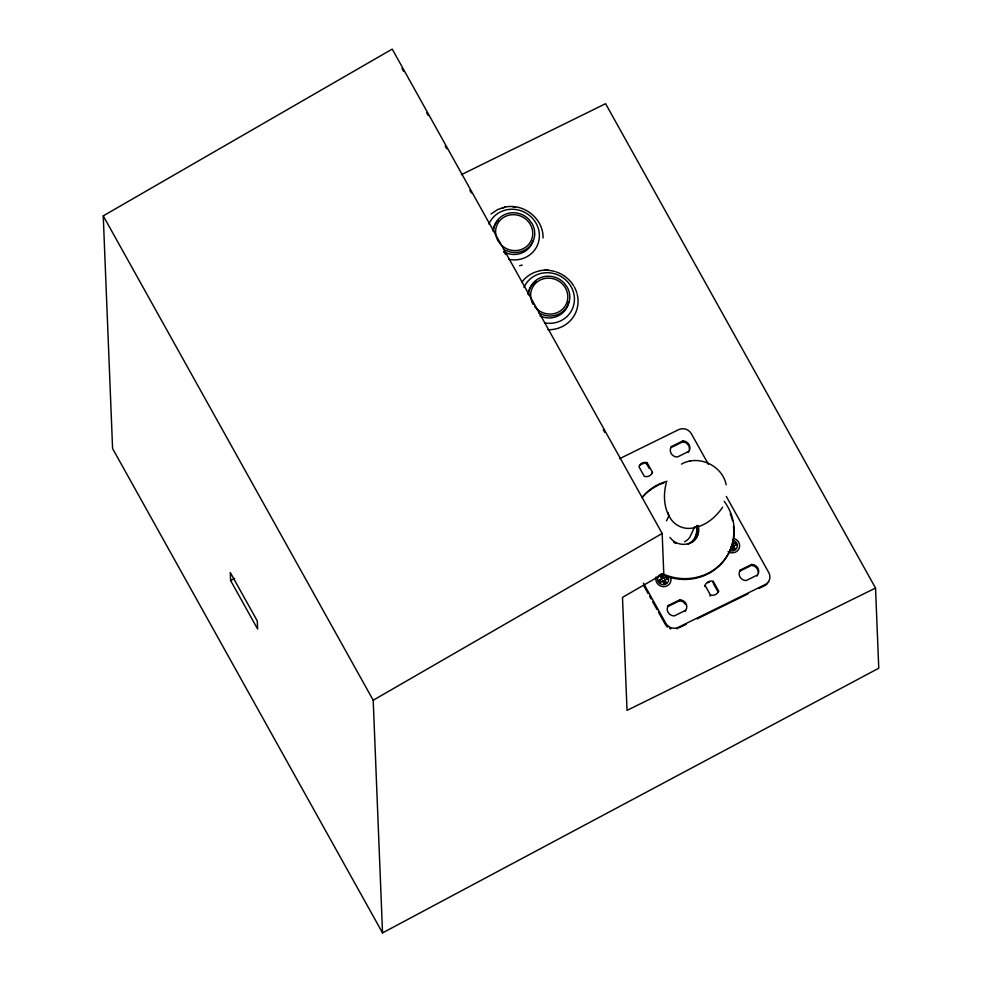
<?xml version="1.0" encoding="UTF-8"?>
<svg xmlns="http://www.w3.org/2000/svg" width="982" height="982" viewBox="0 0 982 982"><rect width="100%" height="100%" fill="white"/><g stroke="black" fill="none" stroke-linecap="round" stroke-linejoin="round"><path stroke-width="1.47" d="M666.275 482.886C663.451 493.688 663.66 505.62 668.84 515.697M649.286 468.586L646.586 463.737L647.089 462.657L652.49 472.342L651.974 473.434M670.927 447.645L671.442 446.565L682.883 440.93A6.849 6.506 25.4 0 1 688.726 451.425L688.222 452.506M672.204 447.019L682.367 442.01L682.883 440.93M666.508 520.865L669 515.599M662.212 574.875L659.929 576.471L662.212 574.875L663.869 577.846L666.876 576.373L667.969 578.349L664.691 580.423L666.336 583.394L664.974 579.822L667.969 578.349M661.868 578.828L658.578 580.914L661.868 578.828L660.211 575.869M659.683 582.891L662.973 580.804L664.63 583.774L666.631 582.792M661.929 575.477L663.046 577.956L663.869 577.846M661.966 581.491L662.973 580.804M663.587 578.447L666.876 576.373M694.826 526.585L689.83 537.129A14.129 13.392 25.4 0 1 684.601 541.757M685.154 611.418L685.657 610.338A6.849 6.506 25.4 0 0 679.814 599.842L668.374 605.464L667.858 606.545L679.298 600.923A6.849 6.506 25.4 0 1 681.754 601.365M679.298 600.923L679.814 599.842M704.548 586.438L705.064 585.358A6.825 6.469 25.4 0 1 713.227 581.332L718.628 591.017L718.124 592.097L713.398 583.627M712.723 582.412L713.227 581.332M735.481 542.518L732.191 544.605L735.481 542.518L736.291 545.108L735.187 543.12M731.295 547.563L732.118 547.453L732.94 550.534L731.836 548.054M709.949 596.123L710.465 595.043A6.825 6.469 25.4 0 0 718.628 591.017M732.94 550.534L734.941 549.552L733.407 547.281L733.579 545.98L736.574 544.507M751.721 564.441L740.281 570.076L739.765 571.156L751.205 565.522L751.721 564.441A6.849 6.506 25.4 0 1 757.564 574.936L757.061 576.017M722.629 507.178C716.259 516.606 707.04 524.658 695.784 527.408M491.037 214.015L497.641 209.571L505.092 207.079M681.447 464.105C698.607 454.359 722.47 465.554 726.177 484.813M875.539 588.058L878.755 668.214L382.538 932.9L112.586 448.529L103.245 215.868L392.211 49.1L662.163 533.471L663.771 573.549L622.49 597.375L627.032 710.379L875.539 588.058L605.587 103.687L461.417 174.649M382.538 932.9L373.197 700.24L662.163 533.471M230.61 580.546L230.291 572.518L257.284 620.955L257.603 628.983L230.61 580.546L234.649 578.386M619.544 458.729L678.66 429.637A9.415 8.924 25.4 0 1 691.34 433.688L708.452 464.388M688.726 451.425L677.285 457.06A6.849 6.506 25.4 0 1 671.442 446.565M733.223 549.932L735.223 548.95L733.579 545.98M685.657 610.338L674.217 615.96A6.849 6.506 25.4 0 1 668.374 605.464M757.564 574.936L746.124 580.571A6.849 6.506 25.4 0 1 740.281 570.076M679.298 627.67L686.173 624.282M697.171 618.869L748.038 593.828M759.037 588.414L764.536 585.714A9.255 8.777 25.4 0 0 767.359 583.59M730.853 547.048L731.578 546.962M505.239 207.042C523.86 203.2 543.586 218.716 543.058 238M540.296 270.504L548.202 269.989M689.634 461.098L690.42 461.049M662.69 581.405L664.335 584.376M726.312 496.438L768.722 572.531A9.255 8.777 25.4 0 1 765.052 584.634L678.439 627.265A9.255 8.777 25.4 0 1 665.771 623.214L643.443 583.161M705.064 585.358L710.465 595.043M402.006 68.544L403.492 71.22M426.605 112.684L428.103 115.36M445.251 146.134L446.736 148.81M469.85 190.275L471.348 192.951M504.147 251.822L505.644 254.498M603.316 429.748L604.802 432.424M666.582 576.974L667.686 578.95M658.873 580.313L659.965 582.289M643.676 585.579L648.145 593.582M649.63 596.258L651.115 598.922M652.6 601.598L657.068 609.601M658.554 612.277L665.256 624.294A9.255 8.777 25.4 0 0 667.576 627.117M103.245 215.868L373.197 700.24M661.463 578.729L661.586 579.429M577.158 294.146A31.093 29.399 26.3 0 1 548.017 329.731M521.675 282.448A31.093 29.399 26.3 0 1 539.916 270.823M543.881 270.308A31.093 29.399 26.3 0 1 554.548 271.425M555.837 271.805A31.093 29.399 26.3 0 1 573.562 285.652M574.237 286.793A31.093 29.399 26.3 0 1 576.815 292.882M538.578 312.657A20.806 19.677 26.3 0 0 563.496 311.036A20.806 19.677 26.3 0 0 567.252 287.26L564.061 282.939A20.806 19.677 26.3 0 0 541.72 277.255A20.806 19.677 26.3 0 0 528.635 294.821M568.615 301.891A20.806 19.677 26.3 0 1 540.002 315.909M527.899 294.183A20.806 19.677 26.3 0 1 536.049 281.503M523.983 287.481A26.477 25.041 26.3 0 1 555.972 274.187A26.477 25.041 26.3 0 1 573.869 304.445A26.477 25.041 26.3 0 1 545.01 323.004M531.299 300.075A18.781 17.762 26.3 0 1 551.54 278.385A18.781 17.762 26.3 0 1 565.374 305.672A18.781 17.762 26.3 0 1 534.539 306.47M533.177 304.469A18.781 17.762 26.3 0 1 531.655 301.204M503.521 249.195A20.806 19.677 26.3 0 0 528.426 247.574A20.806 19.677 26.3 0 0 532.195 223.798L529.003 219.489A20.806 19.677 26.3 0 0 506.651 213.794A20.806 19.677 26.3 0 0 493.578 231.359M532.968 240.946A20.806 19.677 26.3 0 1 503.729 251.834M492.841 230.721A20.806 19.677 26.3 0 1 497.984 220.52M488.926 224.019A26.477 25.041 26.3 0 1 521.344 210.885A26.477 25.041 26.3 0 1 538.602 241.842A26.477 25.041 26.3 0 1 508.59 259.297M522.178 265.079A31.093 29.399 26.3 0 1 519.613 265.692M502.281 207.988A31.093 29.399 26.3 0 1 504.858 207.362M512.837 206.846A31.093 29.399 26.3 0 1 515.501 207.128M496.597 237.742A18.781 17.762 26.3 0 1 515.673 214.8A18.781 17.762 26.3 0 1 530.501 241.879A18.781 17.762 26.3 0 1 499.47 243.008M498.77 242.026A18.781 17.762 26.3 0 1 497.027 238.859M698.165 525.542A16.007 15.172 25.4 0 1 689.708 543.132A16.007 15.172 25.4 0 1 669.969 537.412M697.785 526.352A16.007 15.172 25.4 0 1 691.709 542.678M675.923 543.512A16.007 15.172 25.4 0 1 673.517 542.101M733.48 526.364A51.788 49.1 25.4 0 1 661.942 574.433M642.412 497.309A51.788 49.1 25.4 0 1 658.382 485.133M659.695 484.531A51.788 49.1 25.4 0 1 663.795 482.948M730.277 513.672A51.788 49.1 25.4 0 1 732.474 520.644M724.188 501.274A51.788 49.1 25.4 0 1 722.961 561.557A51.788 49.1 25.4 0 1 662.322 573.623M641.884 497.604A51.788 49.1 25.4 0 1 667.011 481.266M734.143 538.504A7.684 7.291 25.4 0 1 739.004 548.717A7.684 7.291 25.4 0 1 728.079 551.626M670.816 577.858A7.684 7.291 25.4 0 1 663.267 586.671A7.684 7.291 25.4 0 1 656.111 576.986M697.736 526.34A20.708 19.64 25.4 0 1 694.041 527.727M692.752 528.021A20.708 19.64 25.4 0 1 667.92 512.53M768.648 581.614A9.255 8.777 25.4 0 1 768.071 582.645M677.924 628.345A9.255 8.777 25.4 0 1 676.819 628.824M670.816 628.885A9.255 8.777 25.4 0 1 669.663 628.431M682.367 442.01A6.849 6.506 25.4 0 1 684.822 442.465M685.964 443.005A6.849 6.506 25.4 0 1 688.566 445.656M689.057 446.773A6.849 6.506 25.4 0 1 689.389 449.167M682.895 601.917A6.849 6.506 25.4 0 1 685.497 604.556M752.445 565.644A6.849 6.506 25.4 0 1 753.66 565.976M754.802 566.516A6.849 6.506 25.4 0 1 758.239 572.678M707.74 582.805A6.825 6.469 25.4 0 1 709.323 582.265M640.215 465.063A6.825 6.469 25.4 0 1 644.032 463.479M645.739 463.553A6.825 6.469 25.4 0 1 646.586 463.737M696.287 526.524A18.83 17.86 25.4 0 1 696.643 528.881M696.668 531.237A18.83 17.86 25.4 0 1 696.373 533.57M696.115 534.711A18.83 17.86 25.4 0 1 695.354 536.921M647.089 462.657A6.825 6.469 25.4 0 0 638.926 466.683L644.315 476.368A6.825 6.469 25.4 0 0 652.49 472.342M696.803 525.444A18.83 17.86 25.4 0 1 688.063 544.323M667.797 576.446A5.646 5.352 25.4 0 1 665.796 584.106A5.646 5.352 25.4 0 1 657.989 581.184A5.646 5.352 25.4 0 1 661.365 574.04M732.462 540.125A5.646 5.352 25.4 0 1 737.175 547.048A5.646 5.352 25.4 0 1 729.663 550.386"/></g></svg>
